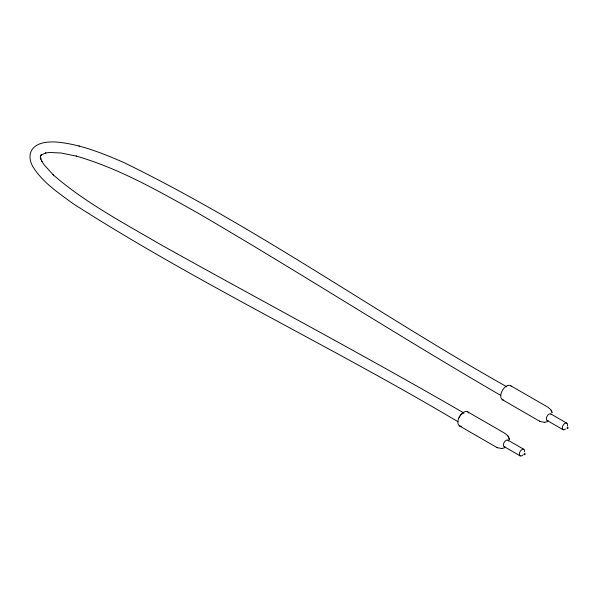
<?xml version="1.0" encoding="UTF-8"?>
<svg xmlns="http://www.w3.org/2000/svg" width="598" height="598" viewBox="0 0 598 598"><rect width="100%" height="100%" fill="white"/><g stroke="black" fill="none" stroke-linecap="round" stroke-linejoin="round"><path stroke-width="0.9" d="M40.275 157.431L40.858 155.241L40.35 156.19L41.636 154.546L40.926 155.166L45.882 152.946L45.485 153.036L49.664 152.475L61.168 153.013L76.701 156.198L76.252 156.093C119.787 168.614 159.36 191.524 198.656 213.493C300.144 272.733 398.986 336.375 500.631 395.345M547.544 421.583L544.606 422.352M504.637 447.76L501.692 448.53M540.233 421.523L544.726 422.352M497.319 447.7L501.812 448.53M506.753 386.749C377.786 314.144 256.759 227.292 123.547 162.387C101.75 153.013 79.198 143.752 55.285 141.973C46.973 141.733 36.396 142.459 31.552 150.375C28.741 155.428 30.05 161.617 32.726 166.438C42.406 182.293 58.41 192.81 73.046 203.634C197.265 283.273 331.247 346.339 458.016 421.74M78.891 146.002L79.34 146.114M502.238 399.643L539.628 421.216M459.331 425.821L496.714 447.394M539.516 421.164L540.338 421.583M496.602 447.341L497.431 447.753M464.07 413.091C363.629 354.95 261.034 300.667 159.726 244.081C123.106 222.635 85.028 202.587 52.871 174.549L53.581 175.192L44.147 164.899L41.486 160.675L41.987 161.632L40.589 158.081L40.769 159.18L40.462 156.325M510.774 385.762L547.94 407.223L550.616 409.555M550.863 413.98L566.792 423.175M547.11 420.484L563.039 429.678M467.868 411.94L505.033 433.401L507.709 435.733M507.956 440.15L523.885 449.352M504.196 446.654L520.125 455.855M550.967 410.056L551.775 411.626M508.061 436.234L508.861 437.803M550.541 409.458L551.042 410.153M507.635 435.636L508.128 436.331M551.932 412.112L552.059 412.568M509.025 438.289L509.287 439.657M551.73 411.514L551.969 412.224M508.823 437.684L509.062 438.401M509.197 438.992L509.272 439.537M459.062 417.815A5.255 3.02 -60.3 0 1 463.226 413.397M523.086 454.779A3.752 2.168 -60 0 1 519.4 454.712A3.752 2.168 -60 0 1 522.054 449.509A3.752 2.168 -60 0 1 524.588 451.826M525.186 453.747A0.748 0.434 -60 0 1 524.588 454.779M524.132 454.517A0.748 0.434 -60 0 1 524.73 453.486M504.996 446.826A3.752 2.168 -60 0 1 504.301 442.154A3.752 2.168 -60 0 1 508.599 441.003M461.305 426.314A8.155 4.709 -60 0 1 459.428 416.686A8.155 4.709 -60 0 1 468.78 412.971M565.536 429.05A3.752 2.168 -60 0 1 562.262 428.063A3.752 2.168 -60 0 1 565.349 423.152A3.752 2.168 -60 0 1 567.39 426.09M568.093 427.577A0.748 0.434 -60 0 1 567.502 428.609M567.046 428.34A0.748 0.434 -60 0 1 567.637 427.308M548.097 420.633A3.752 2.168 -60 0 1 547.08 416.186A3.752 2.168 -60 0 1 551.461 414.698M503.8 400.144A8.155 4.709 -60 0 1 502.447 390.315A8.155 4.709 -60 0 1 511.626 386.682"/></g></svg>
